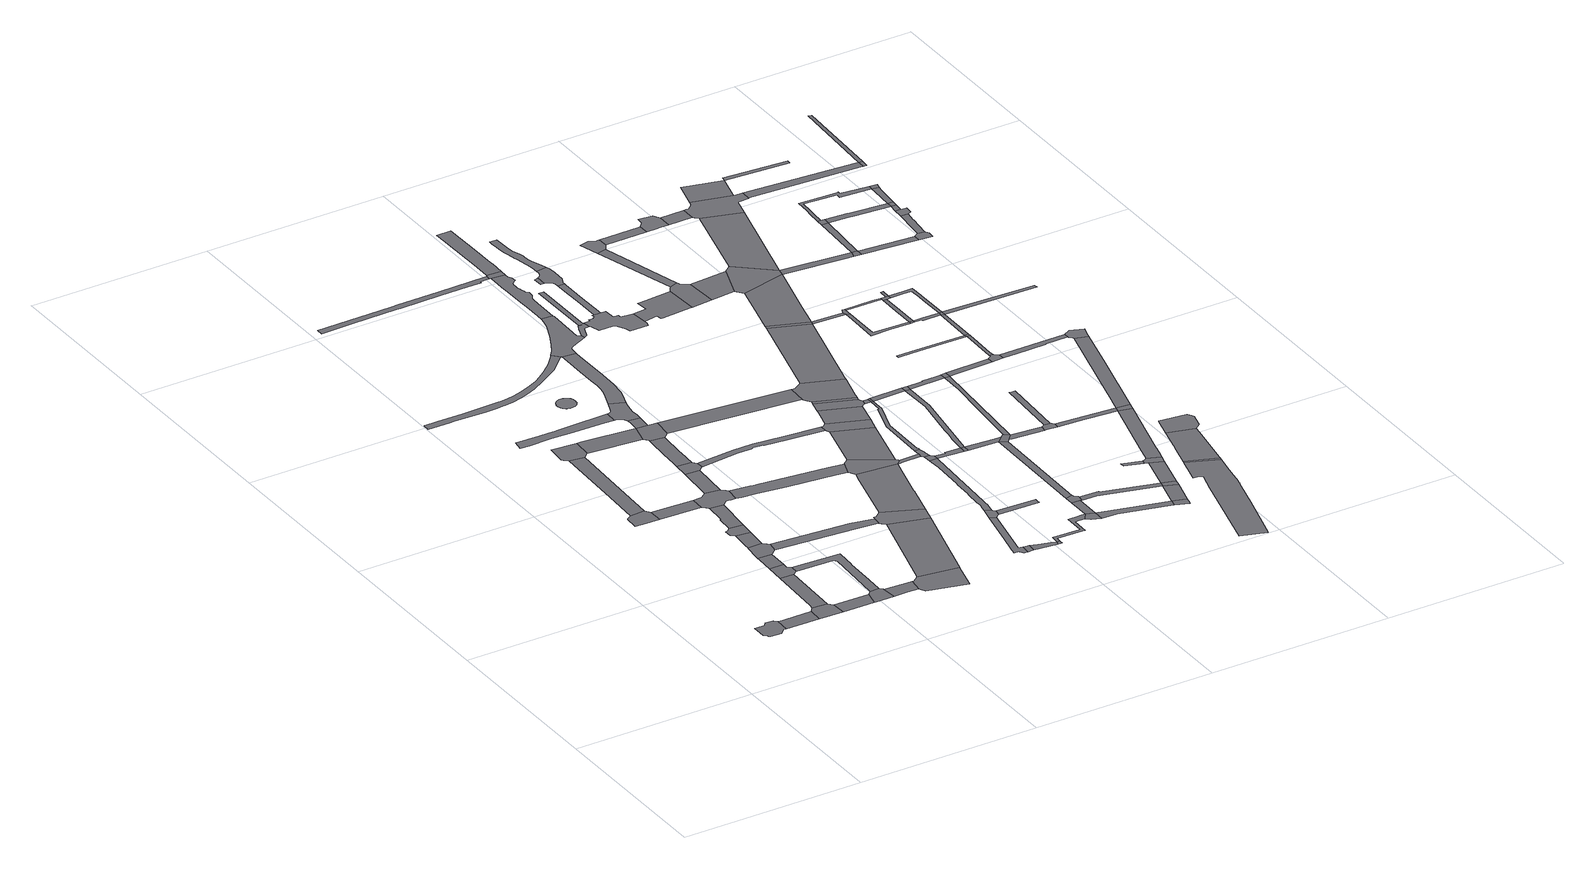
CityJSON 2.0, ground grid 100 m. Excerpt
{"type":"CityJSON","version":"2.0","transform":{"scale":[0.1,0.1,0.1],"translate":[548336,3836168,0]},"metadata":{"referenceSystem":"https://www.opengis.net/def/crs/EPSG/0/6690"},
"CityObjects":{
"road1":{"type":"Road","geometry":[{"type":"MultiSurface","lod":"1","boundaries":[[[0,1,2,3,4,5,6,7,8,9,10,11,12,13,14,15]]]}]},
"road2":{"type":"Road","attributes":{"RoadStructureAttribute.sectionType":"1"},"geometry":[{"type":"MultiSurface","lod":"1","boundaries":[[[16,15,14,17,18]]]}]},
"road3":{"type":"Road","geometry":[{"type":"MultiSurface","lod":"1","boundaries":[[[19,18,17,20,21,22]]]}]},
"road4":{"type":"Road","attributes":{"RoadStructureAttribute.sectionType":"1"},"geometry":[{"type":"MultiSurface","lod":"1","boundaries":[[[23,24,19,22,25]]]}]},
"road5":{"type":"Road","geometry":[{"type":"MultiSurface","lod":"1","boundaries":[[[26,27,28,29,30,31,32,33,34,35]]]}]},
"road6":{"type":"Road","attributes":{"RoadStructureAttribute.sectionType":"1"},"geometry":[{"type":"MultiSurface","lod":"1","boundaries":[[[21,20,36,37]]]}]},
"road7":{"type":"Road","geometry":[{"type":"MultiSurface","lod":"1","boundaries":[[[38,39,40,23,25,41,42]]]}]},
"road8":{"type":"Road","attributes":{"RoadStructureAttribute.sectionType":"1"},"geometry":[{"type":"MultiSurface","lod":"1","boundaries":[[[43,44,40,39,45]]]}]},
"road9":{"type":"Road","attributes":{"RoadStructureAttribute.sectionType":"1"},"geometry":[{"type":"MultiSurface","lod":"1","boundaries":[[[46,47,28,27,48,49]]]}]},
"road10":{"type":"Road","geometry":[{"type":"MultiSurface","lod":"1","boundaries":[[[50,51,52,53,54,43,45,55,56,57,58]]]}]},
"road11":{"type":"Road","attributes":{"RoadStructureAttribute.sectionType":"1"},"geometry":[{"type":"MultiSurface","lod":"1","boundaries":[[[59,35,34,60,61]]]}]},
"road12":{"type":"Road","attributes":{"RoadStructureAttribute.sectionType":"1"},"geometry":[{"type":"MultiSurface","lod":"1","boundaries":[[[62,63,52,51,64,65]]]}]},
"road13":{"type":"Road","attributes":{"RoadStructureAttribute.sectionType":"1"},"geometry":[{"type":"MultiSurface","lod":"1","boundaries":[[[66,67,68,69,70,71,42,41,72,73,74,75]]]}]},
"road14":{"type":"Road","geometry":[{"type":"MultiSurface","lod":"1","boundaries":[[[76,75,74,37,36,77,78,79]]]}]},
"road15":{"type":"Road","geometry":[{"type":"MultiSurface","lod":"1","boundaries":[[[80,81,82,83,62,65,84,85]]]}]},
"road16":{"type":"Road","geometry":[{"type":"MultiSurface","lod":"1","boundaries":[[[86,87,88,89,46,49,90,91,92,93]]]}]},
"road17":{"type":"Road","attributes":{"RoadStructureAttribute.sectionType":"1"},"geometry":[{"type":"MultiSurface","lod":"1","boundaries":[[[94,95,96,80,85,97]]]}]},
"road18":{"type":"Road","attributes":{"RoadStructureAttribute.sectionType":"1"},"geometry":[{"type":"MultiSurface","lod":"1","boundaries":[[[98,79,78,99,100,101]]]}]},
"road19":{"type":"Road","geometry":[{"type":"MultiSurface","lod":"1","boundaries":[[[102,103,104,61,60,105,106,94,97,107,108,109,110,111,112,113,114]]]}]},
"road20":{"type":"Road","attributes":{"RoadStructureAttribute.sectionType":"1"},"geometry":[{"type":"MultiSurface","lod":"1","boundaries":[[[115,116,117,118,119,120,121,122,123,124,125,126,127,128,129,130]]]}]},
"road21":{"type":"Road","attributes":{"RoadStructureAttribute.sectionType":"1"},"geometry":[{"type":"MultiSurface","lod":"1","boundaries":[[[131,132,133,134,135,136,137,138,139,140,141,142,143,144,145,146,147,148,149,150,151,152,153,154,155,156,157,158,159,160,161,162,163,164,165,166,167]]]}]},
"road22":{"type":"Road","attributes":{"RoadStructureAttribute.sectionType":"1"},"geometry":[{"type":"MultiSurface","lod":"1","boundaries":[[[168,102,114,169]]]}]},
"road23":{"type":"Road","attributes":{"RoadStructureAttribute.sectionType":"1"},"geometry":[{"type":"MultiSurface","lod":"1","boundaries":[[[170,93,92,171,172,173]]]}]},
"road24":{"type":"Road","attributes":{"RoadStructureAttribute.sectionType":"1"},"geometry":[{"type":"MultiSurface","lod":"1","boundaries":[[[174,175,176,58,57,177,178,179,180,181]]]}]},
"road25":{"type":"Road","geometry":[{"type":"MultiSurface","lod":"1","boundaries":[[[182,183,184,101,100,185,186,187,188,189,190]]]}]},
"road26":{"type":"Road","geometry":[{"type":"MultiSurface","lod":"1","boundaries":[[[191,168,169,192,193,194,195]]]}]},
"road27":{"type":"Road","attributes":{"RoadStructureAttribute.sectionType":"1"},"geometry":[{"type":"MultiSurface","lod":"1","boundaries":[[[196,197,198,191,195,199,200,201]]]}]},
"road28":{"type":"Road","geometry":[{"type":"MultiSurface","lod":"1","boundaries":[[[202,203,204,205,206,207,208,209,210,211,212,213,214,215,216,217,218,219,220,221,222,223,224,225,226,227,228,229,230,231,232,233,234,235,236,237,238,239,240,241,242,243,244,245,246,247,248,249,250,251,252,253,254,255,256,257,258,259,260,261,262,263,264,265,266,267,268,269,270,271,272,273,274,275,276,277,278,279,280,281,282,283,284,285,286,287,288,289,290]]]}]},
"road29":{"type":"Road","geometry":[{"type":"MultiSurface","lod":"1","boundaries":[[[173,172,291,292,196,201,293,294,295,296,297,298]]]}]},
"road30":{"type":"Road","attributes":{"RoadStructureAttribute.sectionType":"1"},"geometry":[{"type":"MultiSurface","lod":"1","boundaries":[[[299,300,298,297,301]]]}]},
"road31":{"type":"Road","geometry":[{"type":"MultiSurface","lod":"1","boundaries":[[[302,303,304,305,306,130,129,307,308,309,310,299,301,311,312,313,314]]]}]},
"road32":{"type":"Road","attributes":{"RoadStructureAttribute.sectionType":"1"},"geometry":[{"type":"MultiSurface","lod":"1","boundaries":[[[315,316,182,190,317]]]}]},
"road33":{"type":"Road","attributes":{"RoadStructureAttribute.sectionType":"1"},"geometry":[{"type":"MultiSurface","lod":"1","boundaries":[[[318,319,320,321,322,112,111,323,324,325,326,327,328]]]}]},
"road34":{"type":"Road","attributes":{"RoadStructureAttribute.sectionType":"1"},"geometry":[{"type":"MultiSurface","lod":"1","boundaries":[[[329,330,331,332,333,334,335,336,337,338,339,340,341,342,343,344,345]]]}]},
"road35":{"type":"Road","attributes":{"RoadStructureAttribute.sectionType":"1"},"geometry":[{"type":"MultiSurface","lod":"1","boundaries":[[[346,347,348,349,350,351,352,353,354,302,314,355,356,357,358,359,360,361]]]}]},
"road36":{"type":"Road","geometry":[{"type":"MultiSurface","lod":"1","boundaries":[[[362,363,364,365,366,181,180,367,368,315,317,369]]]}]},
"road37":{"type":"Road","attributes":{"RoadStructureAttribute.sectionType":"1"},"geometry":[{"type":"MultiSurface","lod":"1","boundaries":[[[370,371,372,194,193,373,374,375,376,377,378,379,380,381]]]}]},
"road38":{"type":"Road","attributes":{"RoadStructureAttribute.sectionType":"1"},"geometry":[{"type":"MultiSurface","lod":"1","boundaries":[[[382,383,362,369,384,385,386,387]]]}]},
"road39":{"type":"Road","geometry":[{"type":"MultiSurface","lod":"1","boundaries":[[[388,389,390,391,392,393,394]]]}]},
"road40":{"type":"Road","geometry":[{"type":"MultiSurface","lod":"1","boundaries":[[[395,396,397,398,399,400,131,167,346,361,401,402,403,404,405,406,407,408,409,410]]]}]},
"road41":{"type":"Road","attributes":{"RoadStructureAttribute.sectionType":"1"},"geometry":[{"type":"MultiSurface","lod":"1","boundaries":[[[411,412,413,414,415,416,417,418,392,391,419,420,421,422]]]}]},
"road42":{"type":"Road","attributes":{"RoadStructureAttribute.sectionType":"1"},"geometry":[{"type":"MultiSurface","lod":"1","boundaries":[[[295,294,423,424]]]}]},
"road43":{"type":"Road","attributes":{"RoadStructureAttribute.sectionType":"1"},"geometry":[{"type":"MultiSurface","lod":"1","boundaries":[[[425,426,394,393,427,428]]]}]},
"road44":{"type":"Road","geometry":[{"type":"MultiSurface","lod":"1","boundaries":[[[429,430,328,327,431,432,382,387,433,434,435]]]}]},
"road45":{"type":"Road","geometry":[{"type":"MultiSurface","lod":"1","boundaries":[[[436,411,422,437,438,439,440,441,442,443]]]}]},
"road46":{"type":"Road","geometry":[{"type":"MultiSurface","lod":"1","boundaries":[[[428,427,444,445]]]}]},
"road47":{"type":"Road","attributes":{"RoadStructureAttribute.sectionType":"1"},"geometry":[{"type":"MultiSurface","lod":"1","boundaries":[[[446,447,448,449,450,451,452,453,395,410,454,455,456,457,458,459,460,461,462,463,464,465,466,467,468,469,470,471,472,473,474,475,476,477,478,479,480]]]}]},
"road48":{"type":"Road","attributes":{"RoadStructureAttribute.sectionType":"1"},"geometry":[{"type":"MultiSurface","lod":"1","boundaries":[[[481,482,483,484,485,486,487,488,406,405,489,490,491,492,493,494]]]}]},
"road49":{"type":"Road","attributes":{"RoadStructureAttribute.sectionType":"1"},"geometry":[{"type":"MultiSurface","lod":"1","boundaries":[[[495,429,435,496]]]}]},
"road50":{"type":"Road","attributes":{"RoadStructureAttribute.sectionType":"1"},"geometry":[{"type":"MultiSurface","lod":"1","boundaries":[[[497,498,499,500,501,502,503,504,505,506,507,508,509,510,511,512,513,514,515,516,517,436,443]]]}]},
"road51":{"type":"Road","geometry":[{"type":"MultiSurface","lod":"1","boundaries":[[[518,519,520,345,344,521,522,446,480,523]]]}]},
"road52":{"type":"Road","attributes":{"RoadStructureAttribute.sectionType":"1"},"geometry":[{"type":"MultiSurface","lod":"1","boundaries":[[[524,433,387,525,526,527]]]}]},
"road53":{"type":"Road","geometry":[{"type":"MultiSurface","lod":"1","boundaries":[[[528,529,530,440,439]]]}]},
"road54":{"type":"Road","attributes":{"RoadStructureAttribute.sectionType":"1"},"geometry":[{"type":"MultiSurface","lod":"1","boundaries":[[[531,532,533,534,535,536,537,538,428,445,539,540,541,542,543,544,545]]]}]},
"road55":{"type":"Road","geometry":[{"type":"MultiSurface","lod":"1","boundaries":[[[546,547,548,549,550,551,552,494,493,553,554,555,556,557,558,559,560,561,562,563,564,565,566,567,568]]]}]},
"road56":{"type":"Road","geometry":[{"type":"MultiSurface","lod":"1","boundaries":[[[569,570,571,381,380,495,496,572]]]}]},
"road57":{"type":"Road","attributes":{"RoadStructureAttribute.sectionType":"1"},"geometry":[{"type":"MultiSurface","lod":"1","boundaries":[[[573,574,575,576,577,578,579,580,581,518,523]]]}]},
"road58":{"type":"Road","geometry":[{"type":"MultiSurface","lod":"1","boundaries":[[[582,506,505,583,584,585]]]}]},
"road59":{"type":"Road","geometry":[{"type":"MultiSurface","lod":"1","boundaries":[[[586,524,527,587,582,585,588,589,590]]]}]},
"road60":{"type":"Road","attributes":{"RoadStructureAttribute.sectionType":"1"},"geometry":[{"type":"MultiSurface","lod":"1","boundaries":[[[591,592,593,594,568,567,595,596,597,598]]]}]},
"road61":{"type":"Road","attributes":{"RoadStructureAttribute.sectionType":"1"},"geometry":[{"type":"MultiSurface","lod":"1","boundaries":[[[599,600,601,602,603]]]}]},
"road62":{"type":"Road","attributes":{"RoadStructureAttribute.sectionType":"1"},"geometry":[{"type":"MultiSurface","lod":"1","boundaries":[[[604,605,569,572,606]]]}]},
"road63":{"type":"Road","attributes":{"RoadStructureAttribute.sectionType":"1"},"geometry":[{"type":"MultiSurface","lod":"1","boundaries":[[[607,608,609,610,611,612,613,614,615,599,603,616,617,618,591,598]]]}]},
"road64":{"type":"Road","geometry":[{"type":"MultiSurface","lod":"1","boundaries":[[[619,604,606,620,621,622,623,624]]]}]},
"road65":{"type":"Road","geometry":[{"type":"MultiSurface","lod":"1","boundaries":[[[545,544,625,626,627,628,629]]]}]},
"road66":{"type":"Road","attributes":{"RoadStructureAttribute.sectionType":"1"},"geometry":[{"type":"MultiSurface","lod":"1","boundaries":[[[630,631,583,505,632,633]]]}]},
"road67":{"type":"Road","attributes":{"RoadStructureAttribute.sectionType":"1"},"geometry":[{"type":"MultiSurface","lod":"1","boundaries":[[[634,619,624,635]]]}]},
"road68":{"type":"Road","attributes":{"RoadStructureAttribute.sectionType":"1"},"geometry":[{"type":"MultiSurface","lod":"1","boundaries":[[[636,637,638,639,586,590,640,641,642,643,644,645]]]}]},
"road69":{"type":"Road","attributes":{"RoadStructureAttribute.sectionType":"1"},"geometry":[{"type":"MultiSurface","lod":"1","boundaries":[[[646,545,629,647]]]}]},
"road70":{"type":"Road","attributes":{"RoadStructureAttribute.sectionType":"1"},"geometry":[{"type":"MultiSurface","lod":"1","boundaries":[[[648,649,650,651,652,653,654,655,656,657,658,659,660,612,611,661,662,663,664,665,666,667,668,669,670,671,672,673]]]}]},
"road71":{"type":"Road","geometry":[{"type":"MultiSurface","lod":"1","boundaries":[[[674,675,676,677,424,423,678,679,634,635,680,681,682,683]]]}]},
"road72":{"type":"Road","geometry":[{"type":"MultiSurface","lod":"1","boundaries":[[[684,685,686,687,688,646,647,689,690]]]}]},
"road73":{"type":"Road","geometry":[{"type":"MultiSurface","lod":"1","boundaries":[[[633,632,691,692]]]}]},
"road74":{"type":"Road","attributes":{"RoadStructureAttribute.sectionType":"1"},"geometry":[{"type":"MultiSurface","lod":"1","boundaries":[[[693,622,621,636]]]}]},
"road75":{"type":"Road","attributes":{"RoadStructureAttribute.sectionType":"1"},"geometry":[{"type":"MultiSurface","lod":"1","boundaries":[[[694,695,696,697,698,562,561,699,700,701,702,703,704]]]}]},
"road76":{"type":"Road","geometry":[{"type":"MultiSurface","lod":"1","boundaries":[[[705,693,636,645]]]}]},
"road77":{"type":"Road","attributes":{"RoadStructureAttribute.sectionType":"1"},"geometry":[{"type":"MultiSurface","lod":"1","boundaries":[[[706,707,708,709,688,687,710,711]]]}]},
"road78":{"type":"Road","attributes":{"RoadStructureAttribute.sectionType":"1"},"geometry":[{"type":"MultiSurface","lod":"1","boundaries":[[[712,713,692,691,714,706,715]]]}]},
"road79":{"type":"Road","attributes":{"RoadStructureAttribute.sectionType":"1"},"geometry":[{"type":"MultiSurface","lod":"1","boundaries":[[[629,628,716,717,718,719]]]}]},
"road80":{"type":"Road","attributes":{"RoadStructureAttribute.sectionType":"1"},"geometry":[{"type":"MultiSurface","lod":"1","boundaries":[[[720,721,722,723,724,725,633,692,726,727]]]}]},
"road81":{"type":"Road","attributes":{"RoadStructureAttribute.sectionType":"1"},"geometry":[{"type":"MultiSurface","lod":"1","boundaries":[[[728,705,645,729,730,720]]]}]},
"road82":{"type":"Road","attributes":{"RoadStructureAttribute.sectionType":"1"},"geometry":[{"type":"MultiSurface","lod":"1","boundaries":[[[731,674,683,732,733]]]}]},
"road83":{"type":"Road","attributes":{"RoadStructureAttribute.sectionType":"1"},"geometry":[{"type":"MultiSurface","lod":"1","boundaries":[[[734,735,690,689,736,737,738]]]}]},
"road84":{"type":"Road","geometry":[{"type":"MultiSurface","lod":"1","boundaries":[[[739,715,706,711,740,741]]]}]},
"road85":{"type":"Road","geometry":[{"type":"MultiSurface","lod":"1","boundaries":[[[742,743,744,745,746,694,704,747,748]]]}]},
"road86":{"type":"Road","geometry":[{"type":"MultiSurface","lod":"1","boundaries":[[[749,728,720,727]]]}]},
"road87":{"type":"Road","attributes":{"RoadStructureAttribute.sectionType":"1"},"geometry":[{"type":"MultiSurface","lod":"1","boundaries":[[[750,751,745,744]]]}]},
"road88":{"type":"Road","geometry":[{"type":"MultiSurface","lod":"1","boundaries":[[[752,753,754,751,750,755,756,757,758]]]}]},
"road89":{"type":"Road","attributes":{"RoadStructureAttribute.sectionType":"1"},"geometry":[{"type":"MultiSurface","lod":"1","boundaries":[[[741,740,759,760,761]]]}]},
"road90":{"type":"Road","geometry":[{"type":"MultiSurface","lod":"1","boundaries":[[[719,718,762,763,764]]]}]},
"road91":{"type":"Road","geometry":[{"type":"MultiSurface","lod":"1","boundaries":[[[765,731,733,766,767]]]}]},
"road92":{"type":"Road","attributes":{"RoadStructureAttribute.sectionType":"1"},"geometry":[{"type":"MultiSurface","lod":"1","boundaries":[[[768,769,770,771,772,739,741]]]}]},
"road93":{"type":"Road","attributes":{"RoadStructureAttribute.sectionType":"1"},"geometry":[{"type":"MultiSurface","lod":"1","boundaries":[[[773,774,775,776,777,749,727,778,770]]]}]},
"road94":{"type":"Road","attributes":{"RoadStructureAttribute.sectionType":"1"},"geometry":[{"type":"MultiSurface","lod":"1","boundaries":[[[737,719,764,779]]]}]},
"road95":{"type":"Road","attributes":{"RoadStructureAttribute.sectionType":"1"},"geometry":[{"type":"MultiSurface","lod":"1","boundaries":[[[780,748,747,781]]]}]},
"road96":{"type":"Road","geometry":[{"type":"MultiSurface","lod":"1","boundaries":[[[738,737,779,782]]]}]},
"road97":{"type":"Road","geometry":[{"type":"MultiSurface","lod":"1","boundaries":[[[783,784,785,761,760,786,787,788,789,790,791,792]]]}]},
"road98":{"type":"Road","attributes":{"RoadStructureAttribute.sectionType":"1"},"geometry":[{"type":"MultiSurface","lod":"1","boundaries":[[[793,758,757,794]]]}]},
"road99":{"type":"Road","attributes":{"RoadStructureAttribute.sectionType":"1"},"geometry":[{"type":"MultiSurface","lod":"1","boundaries":[[[795,796,797,798]]]}]},
"road100":{"type":"Road","attributes":{"RoadStructureAttribute.sectionType":"1"},"geometry":[{"type":"MultiSurface","lod":"1","boundaries":[[[799,800,801,802,803,765,767]]]}]},
"road101":{"type":"Road","geometry":[{"type":"MultiSurface","lod":"1","boundaries":[[[804,773,770,769]]]}]},
"road102":{"type":"Road","attributes":{"RoadStructureAttribute.sectionType":"1"},"geometry":[{"type":"MultiSurface","lod":"1","boundaries":[[[805,806,807,738,782,808]]]}]},
"road103":{"type":"Road","attributes":{"RoadStructureAttribute.sectionType":"1"},"geometry":[{"type":"MultiSurface","lod":"1","boundaries":[[[767,766,809,810]]]}]},
"road104":{"type":"Road","attributes":{"RoadStructureAttribute.sectionType":"1"},"geometry":[{"type":"MultiSurface","lod":"1","boundaries":[[[811,812,813,783,792]]]}]},
"road105":{"type":"Road","attributes":{"RoadStructureAttribute.sectionType":"1"},"geometry":[{"type":"MultiSurface","lod":"1","boundaries":[[[814,815,816,817,818,819,820,821,822,823,824,825,826,827,828,829,830,831,832]]]}]},
"road106":{"type":"Road","geometry":[{"type":"MultiSurface","lod":"1","boundaries":[[[833,834,835,798,797,805,808,836]]]}]},
"road107":{"type":"Road","geometry":[{"type":"MultiSurface","lod":"1","boundaries":[[[837,780,781,802,801,838]]]}]},
"road108":{"type":"Road","geometry":[{"type":"MultiSurface","lod":"1","boundaries":[[[839,810,809,840,841,842]]]}]},
"road109":{"type":"Road","attributes":{"RoadStructureAttribute.sectionType":"1"},"geometry":[{"type":"MultiSurface","lod":"1","boundaries":[[[843,804,769,844,845]]]}]},
"road110":{"type":"Road","geometry":[{"type":"MultiSurface","lod":"1","boundaries":[[[846,847,793,794,848,849,850,851,852,853]]]}]},
"road111":{"type":"Road","attributes":{"RoadStructureAttribute.sectionType":"1"},"geometry":[{"type":"MultiSurface","lod":"1","boundaries":[[[789,788,854,855,856,857]]]}]},
"road112":{"type":"Road","attributes":{"RoadStructureAttribute.sectionType":"1"},"geometry":[{"type":"MultiSurface","lod":"1","boundaries":[[[858,859,860,861,862,863,864,865,866]]]}]},
"road113":{"type":"Road","attributes":{"RoadStructureAttribute.sectionType":"1"},"geometry":[{"type":"MultiSurface","lod":"1","boundaries":[[[809,867,868,869,870,871,872,873,874,840]]]}]},
"road114":{"type":"Road","attributes":{"RoadStructureAttribute.sectionType":"1"},"geometry":[{"type":"MultiSurface","lod":"1","boundaries":[[[856,875,876,877,833,836,878,879,880,881]]]}]},
"road115":{"type":"Road","geometry":[{"type":"MultiSurface","lod":"1","boundaries":[[[882,814,832,883]]]}]},
"road116":{"type":"Road","attributes":{"RoadStructureAttribute.sectionType":"1"},"geometry":[{"type":"MultiSurface","lod":"1","boundaries":[[[884,842,841,885,886,887]]]}]},
"road117":{"type":"Road","attributes":{"RoadStructureAttribute.sectionType":"1"},"geometry":[{"type":"MultiSurface","lod":"1","boundaries":[[[851,850,888,889,890]]]}]},
"road118":{"type":"Road","geometry":[{"type":"MultiSurface","lod":"1","boundaries":[[[871,870,891,892]]]}]},
"road119":{"type":"Road","attributes":{"RoadStructureAttribute.sectionType":"1"},"geometry":[{"type":"MultiSurface","lod":"1","boundaries":[[[893,894,895,896,897,882,883,898,899,900]]]}]},
"road120":{"type":"Road","geometry":[{"type":"MultiSurface","lod":"1","boundaries":[[[901,902,903,904,843,845,905,906,907,908,909]]]}]},
"road121":{"type":"Road","attributes":{"RoadStructureAttribute.sectionType":"1"},"geometry":[{"type":"MultiSurface","lod":"1","boundaries":[[[910,911,837,838,912]]]}]},
"road122":{"type":"Road","attributes":{"RoadStructureAttribute.sectionType":"1"},"geometry":[{"type":"MultiSurface","lod":"1","boundaries":[[[913,914,871,892,915,916]]]}]},
"road123":{"type":"Road","attributes":{"RoadStructureAttribute.sectionType":"1"},"geometry":[{"type":"MultiSurface","lod":"1","boundaries":[[[865,901,909,917,918,919]]]}]},
"road124":{"type":"Road","geometry":[{"type":"MultiSurface","lod":"1","boundaries":[[[857,856,881,920,921]]]}]},
"road125":{"type":"Road","attributes":{"RoadStructureAttribute.sectionType":"1"},"geometry":[{"type":"MultiSurface","lod":"1","boundaries":[[[922,892,891,923,924,925,926,927]]]}]},
"road126":{"type":"Road","geometry":[{"type":"MultiSurface","lod":"1","boundaries":[[[866,865,919,928]]]}]},
"road127":{"type":"Road","geometry":[{"type":"MultiSurface","lod":"1","boundaries":[[[887,886,913,916,929,930,931]]]}]},
"road128":{"type":"Road","geometry":[{"type":"MultiSurface","lod":"1","boundaries":[[[932,933,931,930]]]}]},
"road129":{"type":"Road","attributes":{"RoadStructureAttribute.sectionType":"1"},"geometry":[{"type":"MultiSurface","lod":"1","boundaries":[[[838,801,934,935,936,937,938,939,940]]]}]},
"road130":{"type":"Road","attributes":{"RoadStructureAttribute.sectionType":"1"},"geometry":[{"type":"MultiSurface","lod":"1","boundaries":[[[926,866,928,941]]]}]},
"road131":{"type":"Road","geometry":[{"type":"MultiSurface","lod":"1","boundaries":[[[942,943,893,900,944,945,946,947,948]]]}]},
"road132":{"type":"Road","attributes":{"RoadStructureAttribute.sectionType":"1"},"geometry":[{"type":"MultiSurface","lod":"1","boundaries":[[[949,950,951,952,953,930,929,954,955,956,957,958,927,959]]]}]},
"road133":{"type":"Road","geometry":[{"type":"MultiSurface","lod":"1","boundaries":[[[927,926,941,959]]]}]},
"road134":{"type":"Road","geometry":[{"type":"MultiSurface","lod":"1","boundaries":[[[960,961,962,963,890,889,964,910,912,965,966,967,968,969,970,971,972]]]}]},
"road135":{"type":"Road","attributes":{"RoadStructureAttribute.sectionType":"1"},"geometry":[{"type":"MultiSurface","lod":"1","boundaries":[[[906,905,973,974,975,976,977]]]}]},
"road136":{"type":"Road","attributes":{"RoadStructureAttribute.sectionType":"1"},"geometry":[{"type":"MultiSurface","lod":"1","boundaries":[[[978,979,980,921,920,981,982]]]}]},
"road137":{"type":"Road","attributes":{"RoadStructureAttribute.sectionType":"1"},"geometry":[{"type":"MultiSurface","lod":"1","boundaries":[[[983,984,960,972,985,986]]]}]},
"road138":{"type":"Road","geometry":[{"type":"MultiSurface","lod":"1","boundaries":[[[940,939,987,988]]]}]},
"road139":{"type":"Road","attributes":{"RoadStructureAttribute.sectionType":"1"},"geometry":[{"type":"MultiSurface","lod":"1","boundaries":[[[989,940,988,990,991]]]}]},
"road140":{"type":"Road","attributes":{"RoadStructureAttribute.sectionType":"1"},"geometry":[{"type":"MultiSurface","lod":"1","boundaries":[[[959,941,992,993]]]}]},
"road141":{"type":"Road","geometry":[{"type":"MultiSurface","lod":"1","boundaries":[[[994,989,991,995,996]]]}]},
"road142":{"type":"Road","geometry":[{"type":"MultiSurface","lod":"1","boundaries":[[[997,998,999,977,976,1000,1001,978,982,1002,1003]]]}]},
"road143":{"type":"Road","attributes":{"RoadStructureAttribute.sectionType":"1"},"geometry":[{"type":"MultiSurface","lod":"1","boundaries":[[[1004,988,987,1005,1006]]]}]},
"road144":{"type":"Road","geometry":[{"type":"MultiSurface","lod":"1","boundaries":[[[1007,1008,1009,1010,1011]]]}]},
"road145":{"type":"Road","attributes":{"RoadStructureAttribute.sectionType":"1"},"geometry":[{"type":"MultiSurface","lod":"1","boundaries":[[[1012,1013,995,991,1014,1015,1016,1017]]]}]},
"road146":{"type":"Road","attributes":{"RoadStructureAttribute.sectionType":"1"},"geometry":[{"type":"MultiSurface","lod":"1","boundaries":[[[1018,1019,1020,1021,1022,1023,1024,1025,994,996,1026,1027,1028,1029,1030,1031,1032,1033,1034]]]}]},
"road147":{"type":"Road","geometry":[{"type":"MultiSurface","lod":"1","boundaries":[[[1035,1036,1037,1006,1005,1038,1039,1040,1041]]]}]},
"road148":{"type":"Road","attributes":{"RoadStructureAttribute.sectionType":"1"},"geometry":[{"type":"MultiSurface","lod":"1","boundaries":[[[1042,1043,970,969,1044,1045,1046]]]}]},
"road149":{"type":"Road","attributes":{"RoadStructureAttribute.sectionType":"1"},"geometry":[{"type":"MultiSurface","lod":"1","boundaries":[[[1047,1048,1049,1035,1041,1050,1051,1052]]]}]},
"road150":{"type":"Road","geometry":[{"type":"MultiSurface","lod":"1","boundaries":[[[1053,1047,1052,1054,1055,1056,1057]]]}]},
"road151":{"type":"Road","attributes":{"RoadStructureAttribute.sectionType":"1"},"geometry":[{"type":"MultiSurface","lod":"1","boundaries":[[[1016,1053,1057,1058]]]}]},
"road152":{"type":"Road","geometry":[{"type":"MultiSurface","lod":"1","boundaries":[[[1017,1016,1058,1059]]]}]},
"road153":{"type":"Road","attributes":{"RoadStructureAttribute.sectionType":"1"},"geometry":[{"type":"MultiSurface","lod":"1","boundaries":[[[1033,1060,1017,1059,1061,1062]]]}]},
"road154":{"type":"Road","geometry":[{"type":"MultiSurface","lod":"1","boundaries":[[[1034,1033,1062,1063]]]}]},
"road155":{"type":"Road","geometry":[{"type":"MultiSurface","lod":"1","boundaries":[[[1046,1045,1064,1065]]]}]},
"road156":{"type":"Road","attributes":{"RoadStructureAttribute.sectionType":"1"},"geometry":[{"type":"MultiSurface","lod":"1","boundaries":[[[1066,1046,1065,1067]]]}]}
},
"vertices":[
[459,542,0],[414,544,0],[401,525,0],[391,525,0],[363,525,0],[345,526,0],[344,447,0],[345,446,0],[360,431,0],[364,427,0],[370,421,0],[431,416,0],[440,426,0],[460,444,0],[473,444,0],[473,524,0],
[473,523,0],[659,441,0],[662,520,0],
[687,549,0],[793,438,0],[789,518,0],[767,541,0],
[702,871,0],[688,572,0],[779,868,0],
[503,1738,0],[484,1767,0],[404,1761,0],[376,1742,0],[372,1739,0],[370,1663,0],[410,1662,0],[504,1658,0],[505,1658,0],[504,1737,0],
[969,435,0],[984,513,0],
[785,943,0],[786,975,0],[707,974,0],[804,888,0],[805,930,0],
[712,1092,0],[711,1074,0],[791,1089,0],
[429,2369,0],[412,1962,0],[492,1960,0],[510,2354,0],
[821,1185,0],[804,1203,0],[724,1201,0],[723,1198,0],[712,1112,0],[793,1091,0],[811,1106,0],[823,1115,0],[833,1173,0],
[561,1735,0],[737,1651,0],[740,1730,0],
[733,1329,0],[726,1230,0],[805,1222,0],[814,1323,0],
[1060,630,0],[1060,632,0],[1067,805,0],[1067,807,0],[1072,917,0],[1071,919,0],[1014,881,0],[1025,865,0],[1008,535,0],[1056,538,0],
[1071,521,0],[979,434,0],[1081,434,0],[1073,518,0],
[745,1409,0],[726,1390,0],[715,1390,0],[714,1349,0],[820,1386,0],[822,1402,0],
[409,2502,0],[401,2394,0],[409,2387,0],[411,2385,0],[530,2372,0],[536,2377,0],[540,2381,0],[548,2492,0],
[765,1621,0],[757,1501,0],[752,1501,0],[841,1613,0],
[1173,512,0],[1158,433,0],[1218,432,0],[1230,509,0],
[823,1757,0],[789,1729,0],[771,1730,0],[743,1646,0],[765,1623,0],[843,1615,0],[873,1641,0],[894,1638,0],[898,1638,0],[922,1635,0],[932,1714,0],[921,1726,0],[903,1747,0],
[778,2652,0],[647,2648,0],[534,2646,0],[519,2646,0],[488,2646,0],[434,2646,0],[300,2652,0],[289,2593,0],[343,2591,0],[461,2593,0],[510,2592,0],[571,2591,0],[655,2589,0],[767,2586,0],[819,2583,0],[824,2654,0],
[886,3274,0],[877,3262,0],[840,3218,0],[811,3190,0],[768,3155,0],[728,3126,0],[693,3103,0],[647,3081,0],[613,3067,0],[597,3061,0],[537,3042,0],[493,3033,0],[448,3027,0],[437,3027,0],[228,3023,0],[86,3023,0],[17,3023,0],[13,3023,0],[11,3023,0],[9,2985,0],[131,2982,0],[152,2982,0],[329,2976,0],[399,2979,0],[434,2982,0],[447,2983,0],[498,2990,0],[549,3002,0],[569,3009,0],[596,3018,0],[652,3043,0],[721,3081,0],[822,3146,0],[870,3189,0],[913,3231,0],[918,3236,0],[921,3237,0],
[837,1962,0],[916,1956,0],
[573,2490,0],[563,2379,0],[839,2354,0],[866,2463,0],
[1375,1120,0],[1266,1140,0],[838,1173,0],[833,1115,0],[1263,1081,0],[1372,1072,0],[1386,1071,0],[1393,1116,0],
[1273,532,0],[1248,514,0],[1240,508,0],[1219,431,0],[1224,422,0],[1238,400,0],[1453,343,0],[1495,500,0],[1496,504,0],
[842,2046,0],[942,1979,0],[944,1979,0],[943,2019,0],[923,2041,0],
[862,2326,0],[850,2159,0],[850,2158,0],[930,2152,0],[930,2159,0],[941,2317,0],
[694,2891,0],[687,2891,0],[687,2888,0],[684,2888,0],[682,2886,0],[679,2886,0],[677,2883,0],[674,2883,0],[674,2881,0],[672,2881,0],[672,2878,0],[670,2878,0],[670,2876,0],[667,2876,0],[667,2871,0],[665,2871,0],[665,2868,0],[662,2868,0],[662,2863,0],[660,2861,0],[660,2853,0],[657,2853,0],[657,2836,0],[660,2836,0],[660,2826,0],[663,2826,0],[663,2821,0],[665,2821,0],[665,2818,0],[668,2816,0],[668,2813,0],[670,2813,0],[670,2811,0],[675,2806,0],[678,2806,0],[678,2803,0],[680,2803,0],[680,2801,0],[685,2801,0],[685,2798,0],[690,2798,0],[690,2796,0],[698,2796,0],[698,2794,0],[720,2794,0],[720,2796,0],[728,2796,0],[728,2799,0],[733,2799,0],[738,2804,0],[740,2804,0],[740,2806,0],[743,2806,0],[743,2809,0],[745,2809,0],[745,2812,0],[748,2812,0],[748,2814,0],[750,2817,0],[750,2819,0],[753,2819,0],[753,2824,0],[755,2824,0],[755,2832,0],[757,2834,0],[757,2854,0],[755,2857,0],[755,2862,0],[752,2864,0],[752,2869,0],[750,2869,0],[750,2872,0],[747,2872,0],[747,2874,0],[745,2876,0],[744,2879,0],[742,2879,0],[742,2881,0],[739,2881,0],[737,2884,0],[734,2884,0],[734,2886,0],[732,2886,0],[729,2889,0],[727,2889,0],[724,2891,0],[717,2891,0],[717,2894,0],[697,2894,0],
[862,2331,0],[862,2328,0],[952,2327,0],[971,2343,0],[981,2452,0],[952,2455,0],[932,2457,0],[869,2463,0],
[872,2544,0],[873,2520,0],[938,2539,0],
[876,2731,0],[856,2682,0],[851,2669,0],[848,2662,0],[839,2657,0],[838,2581,0],[850,2574,0],[861,2568,0],[869,2554,0],[940,2567,0],[940,2612,0],[948,2663,0],[955,2699,0],
[1412,1040,0],[1397,981,0],[1627,983,0],
[1535,1643,0],[1463,1652,0],[1083,1696,0],[1064,1698,0],[1045,1700,0],[954,1631,0],[1037,1622,0],[1192,1603,0],[1455,1572,0],[1516,1565,0],[1544,1642,0],
[845,4080,0],[745,4078,0],[510,4077,0],[478,4077,0],[108,4074,0],[53,4072,0],[54,4034,0],[236,4039,0],[485,4042,0],[508,4042,0],[736,4043,0],[889,4045,0],[968,4046,0],[968,4055,0],[1016,4056,0],[1020,4057,0],[1021,4083,0],
[925,3234,0],[926,3211,0],[924,3064,0],[925,2965,0],[924,2910,0],[922,2868,0],[914,2833,0],[903,2802,0],[887,2757,0],[976,2755,0],[989,2800,0],[990,2804,0],[999,2883,0],[1001,2985,0],[999,3193,0],[1001,3228,0],
[1443,1155,0],[1408,1130,0],[1403,1130,0],[1397,1131,0],[1395,1116,0],[1387,1069,0],[1396,1059,0],[1649,1068,0],
[1435,2022,0],[1268,2038,0],[1162,2039,0],[1164,2000,0],[1238,1999,0],[1253,2007,0],[1309,2002,0],[1308,1995,0],[1431,1984,0],[1627,1964,0],[1634,1963,0],[1638,2003,0],
[1539,1525,0],[1530,1493,0],[1695,1244,0],[1695,1245,0],[1745,1437,0],[1764,1505,0],
[1893,506,0],[1884,507,0],[1875,508,0],[1861,509,0],[1858,456,0],[1889,456,0],[1893,505,0],
[1031,3599,0],[1027,3566,0],[1016,3523,0],[981,3438,0],[943,3361,0],[912,3310,0],[1002,3258,0],[1006,3274,0],[1009,3282,0],[1027,3293,0],[1117,3337,0],[1111,3356,0],[1093,3370,0],[1094,3408,0],[1096,3583,0],[1096,3594,0],
[1868,833,0],[1822,621,0],[1800,514,0],[1794,485,0],[1821,482,0],[1821,476,0],[1834,458,0],[1853,456,0],[1834,512,0],[1887,757,0],[1898,806,0],[1901,819,0],
[1697,2276,0],[1704,2386,0],
[1997,473,0],[1936,492,0],[2013,442,0],[2026,465,0],
[1576,1666,0],[1558,1653,0],[1524,1551,0],[1529,1542,0],[1789,1533,0],[1786,1536,0],[1775,1548,0],
[1884,905,0],[1904,821,0],[1921,834,0],[1924,836,0],[1929,871,0],[1927,874,0],[1918,884,0],[1915,886,0],
[2041,441,0],[2042,464,0],
[1029,4054,0],[1029,4048,0],[1030,3933,0],[1030,3928,0],[1031,3764,0],[1031,3754,0],[1032,3630,0],[1032,3622,0],[1095,3675,0],[1095,3707,0],[1096,3772,0],[1097,3780,0],[1097,3787,0],[1098,3789,0],[1103,3797,0],[1113,3812,0],[1115,3844,0],[1107,3850,0],[1105,3854,0],[1102,3859,0],[1100,3865,0],[1100,3871,0],[1099,3879,0],[1097,3886,0],[1094,3890,0],[1093,3896,0],[1091,3903,0],[1090,3914,0],[1090,3928,0],[1091,3946,0],[1095,3960,0],[1119,3976,0],[1118,4009,0],[1106,4024,0],[1106,4049,0],
[1178,3448,0],[1180,3813,0],[1151,3813,0],[1152,3449,0],[1176,3447,0],[1161,3446,0],[1149,3446,0],[1135,3418,0],[1136,3347,0],[1160,3408,0],[1163,3410,0],[1178,3411,0],[1190,3412,0],[1187,3447,0],
[1647,1942,0],[1857,1861,0],
[1918,901,0],[1925,928,0],[1927,942,0],[1927,951,0],[1929,966,0],[1929,986,0],[1952,1434,0],[1953,1445,0],[1953,1450,0],[1911,1447,0],[1912,1433,0],[1915,1371,0],[1907,1189,0],[1906,1187,0],[1901,1080,0],[1901,1079,0],[1896,986,0],[1895,965,0],[1894,955,0],[1893,945,0],[1890,932,0],
[1028,4092,0],[1027,4086,0],[1025,4083,0],[1024,4057,0],[1027,4056,0],[1107,4087,0],
[1900,1534,0],[1778,1506,0],[1789,1506,0],[1897,1508,0],
[2152,833,0],[2153,850,0],[2153,866,0],
[2265,620,0],[2263,620,0],[2231,619,0],[2201,619,0],[2186,619,0],[2184,618,0],[2183,506,0],[2028,510,0],[2043,490,0],[2187,487,0],[2200,487,0],[2202,581,0],[2224,582,0],[2257,582,0],[2281,620,0],
[1260,3496,0],[1260,3476,0],[1250,3475,0],[1250,3469,0],[1223,3469,0],[1223,3455,0],[1187,3454,0],[1199,3405,0],[1213,3356,0],[1294,3356,0],[1309,3342,0],[1329,3298,0],[1337,3272,0],[1440,3273,0],[1445,3298,0],[1445,3316,0],[1435,3405,0],[1368,3409,0],[1367,3431,0],[1337,3430,0],[1333,3494,0],[1306,3493,0],[1269,3496,0],
[1669,2018,0],[1647,2002,0],[1641,2002,0],[1877,1938,0],
[1109,4169,0],[1108,4190,0],[1106,4311,0],[1105,4547,0],[1025,4546,0],[1026,4490,0],[1029,4273,0],[1029,4209,0],[1028,4096,0],
[1909,1497,0],[1955,1477,0],[1954,1478,0],[1938,1493,0],
[1901,1570,0],[1900,1505,0],[1933,1526,0],[1932,1535,0],[1927,1569,0],
[1267,3827,0],[1267,3813,0],[1267,3741,0],[1268,3646,0],[1305,3685,0],[1304,3710,0],[1304,3812,0],[1304,3824,0],
[1226,3942,0],[1216,3937,0],[1202,3935,0],[1203,3880,0],[1223,3880,0],
[1702,2144,0],[1696,2122,0],[1911,2067,0],
[1304,3841,0],[1321,3871,0],[1322,3941,0],[1317,3983,0],[1312,4005,0],[1254,3997,0],[1252,3974,0],[1246,3959,0],[1237,3947,0],[1231,3879,0],[1261,3854,0],[1265,3846,0],
[1718,2210,0],[1924,2077,0],[1931,2078,0],[1938,2109,0],[1936,2113,0],[1928,2132,0],
[2259,580,0],[2264,575,0],[2280,560,0],[2327,540,0],[2329,603,0],
[2017,1482,0],[2016,1471,0],[2103,1440,0],[2105,1477,0],
[1724,2231,0],[1933,2151,0],
[1968,2079,0],[1966,2002,0],[1957,2001,0],[1907,1843,0],[1927,1578,0],[1923,1581,0],[1928,1842,0],[1978,1998,0],[1979,2002,0],[1980,2078,0],
[2283,743,0],[2330,743,0],
[1208,4358,0],[1208,4336,0],[1209,4295,0],[1212,4261,0],[1215,4231,0],[1220,4202,0],[1230,4160,0],[1234,4143,0],[1246,4081,0],[1252,4049,0],[1253,4033,0],[1254,4020,0],[1254,4010,0],[1301,4039,0],[1293,4060,0],[1286,4082,0],[1282,4097,0],[1279,4112,0],[1276,4130,0],[1275,4149,0],[1274,4157,0],[1271,4176,0],[1264,4200,0],[1256,4223,0],[1251,4268,0],[1249,4357,0],
[1771,2411,0],[1730,2386,0],[1726,2384,0],[1717,2385,0],[1700,2271,0],[1711,2253,0],[1939,2177,0],[1961,2260,0],[1976,2316,0],[1980,2331,0],
[2342,779,0],[2325,799,0],[2321,804,0],[2320,805,0],[2284,796,0],[2337,742,0],[2345,775,0],
[2123,1439,0],[2125,1476,0],
[1968,2110,0],
[1700,3492,0],[1684,3491,0],[1525,3480,0],[1507,3479,0],[1514,3414,0],[1523,3326,0],[1524,3311,0],[1526,3295,0],[1540,3296,0],[1699,3308,0],[1711,3309,0],
[1980,2110,0],
[2291,1428,0],[2291,1427,0],[2291,1408,0],[2285,914,0],[2326,1136,0],[2331,1405,0],
[2291,1465,0],[2134,1475,0],[2289,1429,0],[2325,1463,0],
[2415,539,0],[2675,471,0],[2693,466,0],[2703,505,0],
[2165,2083,0],[2169,1906,0],[2128,1662,0],[2122,1622,0],[2115,1578,0],[2114,1574,0],[2191,1901,0],[2192,2083,0],
[2164,2115,0],[2041,2080,0],[2160,2083,0],
[1910,2946,0],[1986,2354,0],[2120,2865,0],
[2450,764,0],[2450,769,0],[2420,739,0],[2742,650,0],[2750,680,0],
[2348,1478,0],[2345,1422,0],[2373,1454,0],
[1789,3517,0],[1778,3523,0],[1772,3547,0],[1724,3528,0],[1718,3520,0],[1828,3319,0],[1818,3499,0],
[2197,2116,0],
[1648,4003,0],[1595,3987,0],
[1646,4094,0],[1618,4112,0],[1563,4096,0],[1658,4019,0],[1663,4025,0],[1670,4036,0],[1669,4095,0],
[2362,1421,0],[2540,1407,0],[2543,1441,0],
[2766,438,0],[2769,448,0],[2778,482,0],
[1915,2965,0],[2122,2865,0],[2125,2884,0],
[2373,1460,0],[2422,2090,0],[2392,2089,0],[2391,1958,0],[2372,1751,0],
[2391,2125,0],[2376,2124,0],[2367,2123,0],[2283,2121,0],[2284,2118,0],[2198,2084,0],
[2814,622,0],
[2030,3515,0],[1965,3331,0],
[2824,660,0],
[2563,1452,0],[2559,1450,0],[2554,1447,0],[2554,1406,0],[2599,1403,0],[2610,1402,0],[2613,1435,0],[2602,1445,0],[2599,1447,0],[2596,1450,0],
[1903,4098,0],[1904,4040,0],
[2681,937,0],[2684,914,0],[2781,883,0],[2786,905,0],
[2128,2895,0],[2164,3032,0],[2247,3347,0],[1998,3287,0],[1948,3094,0],
[2421,2126,0],
[2802,876,0],[2801,874,0],[2751,684,0],[2874,848,0],
[2309,2858,0],[2302,2878,0],
[2617,1803,0],[2601,1804,0],[2585,1805,0],
[2948,790,0],[2913,655,0],[2910,640,0],[2929,636,0],[2953,630,0],[2958,628,0],[2955,620,0],[2927,516,0],[2804,47,0],[2942,3,0],[3023,297,0],[3071,473,0],[3073,480,0],[3073,482,0],[3079,506,0],[3083,521,0],[3085,533,0],[3099,614,0],[3117,717,0],
[2813,917,0],[2811,917,0],[2800,911,0],[2885,889,0],
[2068,3547,0],[2255,3386,0],
[2314,2905,0],[2326,2852,0],[2326,2892,0],[2327,2904,0],
[2667,2134,0],[2442,2091,0],[2668,2099,0],
[1932,4162,0],[1930,4128,0],[1968,4041,0],[1982,4041,0],[2032,4042,0],[2031,4121,0],[2011,4155,0],[2010,4156,0],
[2707,1395,0],[2707,1397,0],[2938,1380,0],[2943,1409,0],
[2556,2387,0],[2389,2389,0],[2306,2390,0],[2307,2381,0],[2307,2372,0],[2387,2372,0],[2553,2371,0],[2694,2371,0],[2691,2386,0],
[2307,2769,0],[2304,2620,0],[2413,2621,0],[2529,2622,0],[2529,2637,0],[2415,2640,0],[2326,2642,0],[2326,2768,0],
[2937,1375,0],[2833,995,0],[2813,918,0],[2897,933,0],[2907,974,0],[2912,996,0],[3010,1361,0],
[2951,801,0],[3121,736,0],
[2488,2903,0],[2483,2892,0],[2531,2892,0],[2532,2902,0],
[2165,4043,0],[2166,4042,0],[2165,4121,0],
[2552,2622,0],[2551,2634,0],
[3024,1078,0],[3002,997,0],[2992,958,0],[2991,953,0],[2979,911,0],[3123,746,0],[3165,998,0],[3172,1038,0],
[2689,2157,0],[2689,2146,0],[2679,2140,0],[2671,2136,0],[2733,2101,0],[2732,2137,0],[2730,2139,0],[2719,2148,0],[2709,2156,0],
[2190,4013,0],[2188,4009,0],[2404,3952,0],
[2531,2880,0],[2530,2761,0],[2552,2760,0],[2552,2879,0],
[2708,2184,0],[2710,2299,0],[2711,2371,0],
[3021,1399,0],[2946,1409,0],
[2602,2634,0],[2592,2622,0],[2592,2612,0],[2598,2612,0],[2694,2613,0],[2699,2633,0],
[2711,2386,0],
[2574,2880,0],[2574,2900,0],[2559,2902,0],
[2576,2951,0],[2561,2951,0],
[2249,3347,0],[2603,3315,0],[2610,3315,0],[2620,3313,0],[2631,3312,0],[2633,3312,0],[2645,3352,0],
[2714,2609,0],
[3054,1191,0],[3053,1188,0],[3204,1061,0],[3225,1140,0],[3216,1153,0],[3203,1172,0],[3202,1173,0],
[2713,2755,0],[2712,2820,0],[2712,2827,0],[2711,2901,0],[2658,2900,0],[2653,2880,0],[2694,2881,0],[2695,2814,0],[2695,2808,0],[2696,2756,0],[2714,2634,0],
[2231,4169,0],[2225,4146,0],[2195,4122,0],[2180,4121,0],[2174,4033,0],[2430,4051,0],[2436,4051,0],[2494,4054,0],[2495,4054,0],[2496,4060,0],[2497,4113,0],[2460,4116,0],[2447,4116,0],
[2809,2103,0],[2977,2104,0],[2978,2109,0],[3104,2109,0],[3107,2140,0],
[3125,2082,0],[2984,1551,0],[2980,1538,0],[3134,1826,0],[3196,2062,0],
[2270,4318,0],[2231,4171,0],[2449,4127,0],[2484,4262,0],
[2675,3308,0],[2675,3348,0],
[2661,3653,0],[2696,3649,0],[2696,3651,0],
[3232,2596,0],[3229,2616,0],
[2663,3691,0],[2700,3689,0],[2678,3690,0],
[3144,2159,0],[3140,2157,0],[3109,2140,0],[3107,2106,0],[3122,2087,0],[3203,2092,0],[3214,2132,0],
[2681,3347,0],[2982,3282,0],[2984,3320,0],
[2843,4239,0],[2844,4251,0],[2845,4262,0],[2490,4285,0],[2486,4262,0],
[2838,3677,0],[2822,3678,0],[2807,3643,0],[2830,3641,0],[3039,3626,0],[3039,3659,0],
[2894,3862,0],[2894,3875,0],[2894,3877,0],[2891,3878,0],[2794,3881,0],[2674,3885,0],[2670,3806,0],[2667,3767,0],[2683,3766,0],[2685,3803,0],[2689,3870,0],[2805,3861,0],[2874,3855,0],[2874,3832,0],[3026,3818,0],[3047,3817,0],[3050,3846,0],
[3012,3339,0],[3011,3338,0],[2985,3320,0],[3059,3275,0],[3061,3313,0],[3050,3330,0],[3049,3332,0],
[3120,4069,0],[3115,4069,0],[3112,4025,0],[3127,4024,0],[3129,4068,0],
[3029,3523,0],[3024,3464,0],[3023,3457,0],[3063,3458,0],[3063,3460,0],[3070,3519,0],
[3034,3578,0],[3092,3532,0],[3096,3574,0],[3068,3576,0],[3062,3577,0],
[3067,3624,0],
[3070,3656,0],
[3045,3783,0],[3082,3787,0],[3085,3809,0],
[3093,3841,0],
[3147,4023,0],[3150,4067,0],
[3154,4574,0],[3174,4572,0]
]}
